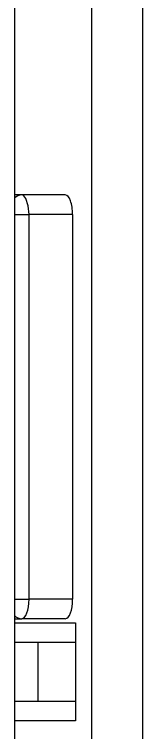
# Model space of a CAD drawing. Header units: inches. Extents: x 47316 to 59086, y 3141 to 11743.
# Drawn here: x 51912.92 to 51914.24, y 8993.62 to 9000.97 of the extents above; entities that cross this region are included whole.
import ezdxf

# ---------------------------------------------------------------- set-up
doc = ezdxf.new("R2010")
doc.units = ezdxf.units.IN
doc.header["$MEASUREMENT"] = 0
doc.layers.add('___SHELL', color=7, linetype='Continuous')

msp = doc.modelspace()

# ---------------------------------------------------------------- linework, layer by layer
at = {"layer": '___SHELL', "color": 0, "linetype": 'ByBlock', "lineweight": -2}
for p, q in [((51914.2421, 8969.6168), (51914.2421, 9017.4174)), ((51912.9256, 9001.637), (51912.9256, 8993.2019)), ((51913.0109, 8999.1198), (51913.001, 8999.1215)), ((51913.0231, 8999.1126), (51913.0109, 8999.1198)), ((51913.0444, 8999.0848), (51913.0231, 8999.1126)), ((51913.0685, 8999.0094), (51913.0444, 8999.0848)), ((51913.0762, 8998.9207), (51913.0685, 8999.0094))]:
    msp.add_line(p, q, dxfattribs=at)
at = {"layer": '___SHELL', "color": 0, "linetype": 'ByBlock', "lineweight": -2, "ltscale": 0.492831}
msp.add_line((51913.7191, 8993.4624), (51913.7191, 9001.3809), dxfattribs=at)
at = {"layer": '___SHELL', "color": 0, "linetype": 'ByBlock', "lineweight": -2, "ltscale": 0.004724}
msp.add_line((51913.001, 8999.1215), (51912.9251, 8999.1215), dxfattribs=at)
at = {"layer": '___SHELL', "color": 0, "linetype": 'ByBlock', "lineweight": -2, "ltscale": 0.027814}
for p, q in [((51913.4479, 8999.1215), (51913.001, 8999.1215)), ((51913.5233, 8994.9841), (51913.0764, 8994.9841))]:
    msp.add_line(p, q, dxfattribs=at)
at = {"layer": '___SHELL', "color": 0, "linetype": 'ByBlock', "lineweight": -2, "ltscale": 0.009406}
msp.add_line((51912.9251, 8998.9206), (51913.0762, 8998.9206), dxfattribs=at)
at = {"layer": '___SHELL', "color": 0, "linetype": 'ByBlock', "lineweight": -2, "ltscale": 0.027817}
for p, q in [((51913.5232, 8998.9207), (51913.0762, 8998.9207)), ((51913.4481, 8994.7833), (51913.0011, 8994.7833))]:
    msp.add_line(p, q, dxfattribs=at)
at = {"layer": '___SHELL', "color": 0, "linetype": 'ByBlock', "lineweight": -2, "ltscale": 0.245001}
for p, q in [((51913.0764, 8994.9841), (51913.0762, 8998.9207)), ((51913.5232, 8998.9207), (51913.5233, 8994.9841))]:
    msp.add_line(p, q, dxfattribs=at)
at = {"layer": '___SHELL', "color": 0, "linetype": 'ByBlock', "lineweight": -2, "ltscale": 0.009427}
msp.add_line((51912.9249, 8994.9841), (51913.0764, 8994.9841), dxfattribs=at)
at = {"layer": '___SHELL', "color": 0, "linetype": 'ByBlock', "lineweight": -2, "ltscale": 0.004736}
msp.add_line((51912.925, 8994.7833), (51913.0011, 8994.7833), dxfattribs=at)
at = {"layer": '___SHELL', "color": 0, "linetype": 'ByBlock', "lineweight": -2, "ltscale": 0.038968}
msp.add_line((51912.925, 8994.7423), (51913.5511, 8994.7423), dxfattribs=at)
at = {"layer": '___SHELL', "color": 0, "linetype": 'ByBlock', "lineweight": -2, "ltscale": 0.0625}
msp.add_line((51913.5511, 8994.7423), (51913.5511, 8993.738), dxfattribs=at)
at = {"layer": '___SHELL', "color": 0, "linetype": 'ByBlock', "lineweight": -2, "ltscale": 0.038962}
msp.add_line((51913.5511, 8994.5414), (51912.9251, 8994.5414), dxfattribs=at)
at = {"layer": '___SHELL', "color": 0, "linetype": 'ByBlock', "lineweight": -2, "ltscale": 0.0375}
msp.add_line((51913.1674, 8994.5414), (51913.1674, 8993.9389), dxfattribs=at)
at = {"layer": '___SHELL', "color": 0, "linetype": 'ByBlock', "lineweight": -2, "ltscale": 0.03895}
msp.add_line((51912.9253, 8993.9389), (51913.5511, 8993.9389), dxfattribs=at)
at = {"layer": '___SHELL', "color": 0, "linetype": 'ByBlock', "lineweight": -2, "ltscale": 0.038947}
msp.add_line((51913.5511, 8993.738), (51912.9254, 8993.738), dxfattribs=at)
at = {"layer": '___SHELL', "color": 0, "linetype": 'ByBlock', "lineweight": -2}
msp.add_arc((51913.0019, 8994.8906), 0.1073, 224.68721, 269.5938, dxfattribs=at)
for centre, major_axis, ratio, start_param, end_param in [((51913.001, 8999.001), (0, -0.1205), 0.927155, 3.141404, 3.882028), ((51913.4479, 8998.9206), (0, 0.2008), 0.374677, 4.712465, 6.283262), ((51913.0011, 8994.9841), (0, 0.2008), 0.374677, 3.141669, 4.712465), ((51913.448, 8994.9841), (0, 0.2008), 0.374677, 3.141669, 4.712465)]:
    msp.add_ellipse(centre, major_axis=major_axis, ratio=ratio, start_param=start_param, end_param=end_param, dxfattribs=at)

doc.saveas('drawing.dxf')
